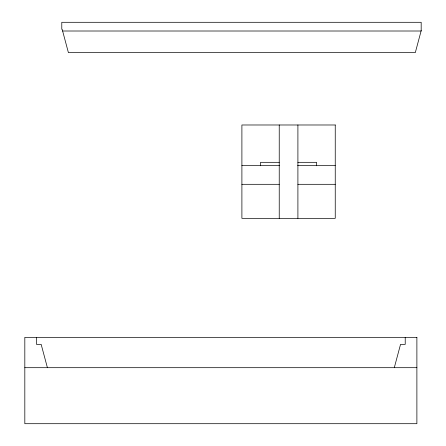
<?xml version="1.0" encoding="UTF-8"?>
<svg xmlns="http://www.w3.org/2000/svg" width="446" height="446" viewBox="0 0 446 446"><rect width="100%" height="100%" fill="white"/><g stroke="black" fill="none" stroke-linecap="round" stroke-linejoin="round"><path stroke-width="0.67" d="M394.297 367.688L400.547 344.351L405.219 344.351L405.219 337.354M62.618 31.008L421.096 31.008M279.235 162.322L260.564 162.322L260.564 165.778M297.906 162.322L316.576 162.322L316.576 165.778M241.899 165.639L279.514 165.639M297.627 165.639L335.247 165.639M241.899 184.31L279.235 184.31M297.906 184.31L335.247 184.31M24.82 367.688L416.887 367.688M47.41 367.688L41.155 344.351L36.488 344.351L36.488 337.354M297.906 124.986L297.906 218.334M279.235 124.986L279.235 218.334M421.18 30.696L415.298 52.639L68.411 52.639L62.161 29.302L61.788 29.302L61.788 22.3L421.18 22.3L421.18 30.696M335.247 124.986L241.899 124.986L241.899 218.334L335.247 218.334L335.247 124.986M416.887 337.354L24.82 337.354L24.82 423.7L416.887 423.7L416.887 337.354"/></g></svg>
